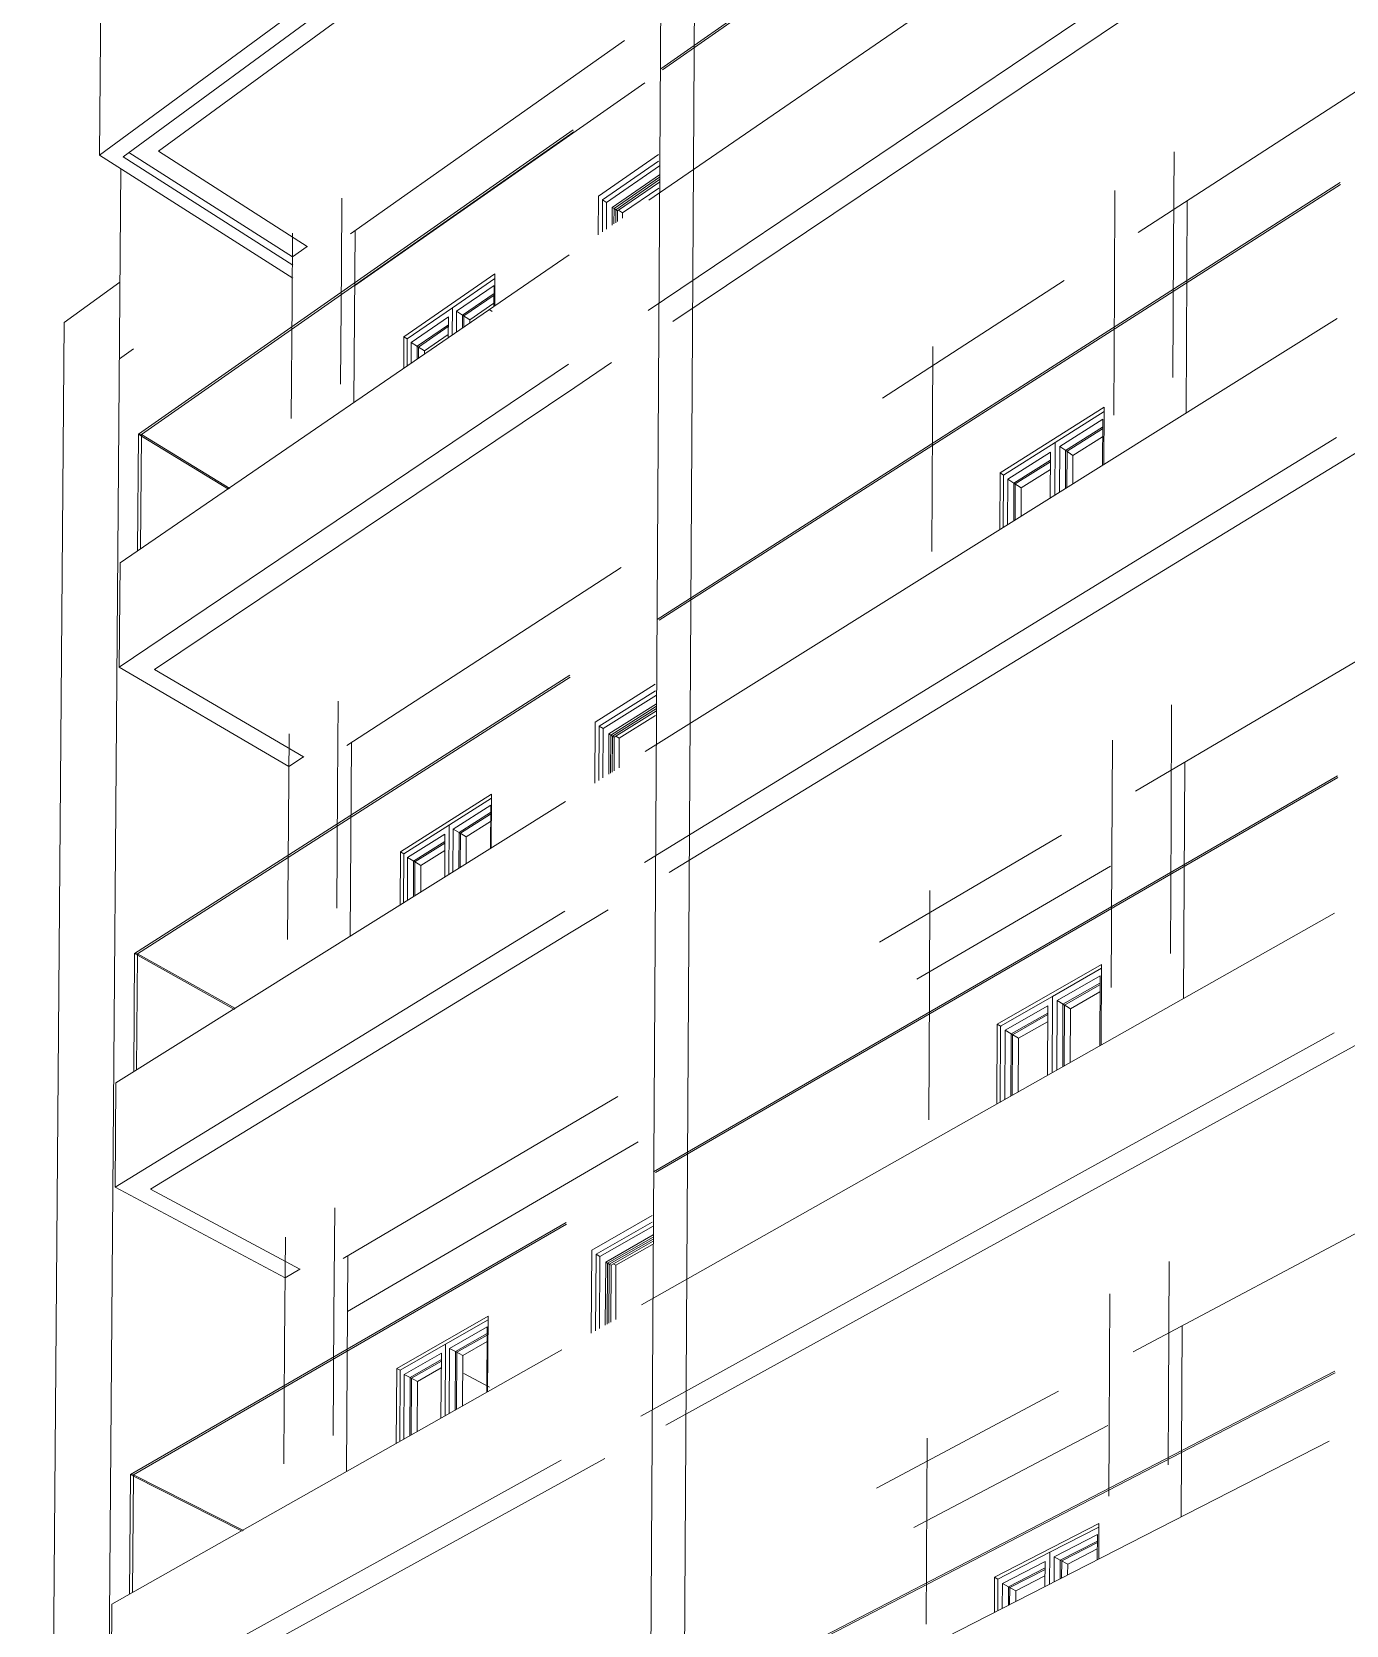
# Model space of a CAD drawing. Header units: metres. Extents: x -144 to 1000, y -717 to 29.
# Drawn here: x 9.938 to 11.863, y -557.088 to -554.755 of the extents above; entities that cross this region are included whole.
import ezdxf

# ---------------------------------------------------------------- set-up
doc = ezdxf.new("R2010")
doc.units = ezdxf.units.M
for name, color, linetype, lineweight in [('A-DOOR-FRAM', 1, 'Continuous', 9), ('A-DOOR-GLAZ', 1, 'Continuous', 9), ('A-FLOR', 2, 'Continuous', 9), ('A-FLOR-HRAL', 1, 'Continuous', 9), ('A-GLAZ', 1, 'Continuous', 9), ('A-WALL', 4, 'Continuous', 9), ('S-BEAM', 1, 'Continuous', 9), ('S-COLS', 7, 'Continuous', 9)]:
    doc.layers.add(name, color=color, linetype=linetype, lineweight=lineweight)

msp = doc.modelspace()

# ---------------------------------------------------------------- linework, layer by layer
at = {"layer": 'A-DOOR-FRAM', "color": 253, "true_color": 0x9c9c9c}
for p, q in [((10.8558, -554.9349), (10.7678, -554.9957)), ((10.7739, -555.0009), (10.8559, -554.9444)), ((10.8575, -554.9513), (10.7797, -555.0048)), ((10.7881, -555.0121), (10.8575, -554.9643)), ((10.7678, -554.9957), (10.7675, -555.0522)), ((10.7736, -555.048), (10.7739, -555.0009)), ((10.7798, -555.0048), (10.7739, -555.0009)), ((10.7797, -555.0048), (10.7795, -555.044)), ((10.7879, -555.0382), (10.7881, -555.0121)), ((10.7881, -555.0121), (10.7907, -555.0138)), ((10.8511, -555.7102), (10.763, -555.7659)), ((10.7691, -555.7715), (10.8512, -555.7197)), ((10.8528, -555.726), (10.7749, -555.7751)), ((10.7833, -555.7829), (10.8528, -555.7391)), ((10.763, -555.7659), (10.7625, -555.8548)), ((10.7686, -555.851), (10.7691, -555.7715)), ((10.775, -555.7751), (10.7691, -555.7715)), ((10.7749, -555.7751), (10.7745, -555.8473)), ((10.7829, -555.842), (10.7833, -555.7829)), ((10.7833, -555.7829), (10.7859, -555.7845)), ((10.8463, -556.488), (10.7582, -556.5386)), ((10.7643, -556.5447), (10.8465, -556.4975)), ((10.848, -556.5033), (10.7701, -556.5479)), ((10.7785, -556.5562), (10.848, -556.5164)), ((10.7582, -556.5386), (10.7574, -556.6601)), ((10.7636, -556.6566), (10.7643, -556.5447)), ((10.7701, -556.5479), (10.7643, -556.5447)), ((10.7701, -556.5479), (10.7695, -556.6533)), ((10.7779, -556.6485), (10.7785, -556.5562)), ((10.7785, -556.5562), (10.7811, -556.5576))]:
    msp.add_line(p, q, dxfattribs=at)
at = {"layer": 'A-DOOR-FRAM', "color": 9, "true_color": 0xbbbbbb}
for p, q in [((10.8574, -554.975), (10.7959, -555.0172)), ((10.8562, -554.9838), (10.8031, -555.0203)), ((10.7907, -555.0138), (10.7959, -555.0172)), ((10.7959, -555.0172), (10.7958, -555.0328)), ((10.8031, -555.0203), (10.7971, -555.0164)), ((10.8031, -555.0203), (10.803, -555.0279)), ((10.8527, -555.7489), (10.7911, -555.7876)), ((10.8515, -555.7559), (10.7983, -555.7893)), ((10.7859, -555.7845), (10.7911, -555.7876)), ((10.7911, -555.7876), (10.7908, -555.8371)), ((10.7983, -555.7893), (10.7933, -555.7863)), ((10.7983, -555.7893), (10.798, -555.8326)), ((10.848, -556.5253), (10.7863, -556.5605)), ((10.8468, -556.5304), (10.7935, -556.5608)), ((10.7811, -556.5576), (10.7863, -556.5605)), ((10.7863, -556.5605), (10.7858, -556.6441)), ((10.7935, -556.5608), (10.7896, -556.5587)), ((10.7935, -556.5608), (10.7931, -556.64))]:
    msp.add_line(p, q, dxfattribs=at)
at = {"layer": 'A-DOOR-GLAZ', "color": 253, "true_color": 0x9c9c9c}
for p, q in [((10.7907, -555.0138), (10.8574, -554.9679)), ((10.7907, -555.0138), (10.7906, -555.0364)), ((10.7859, -555.7845), (10.8527, -555.7424)), ((10.7859, -555.7845), (10.7856, -555.8404)), ((10.7811, -556.5576), (10.848, -556.5194)), ((10.7811, -556.5576), (10.7806, -556.6471))]:
    msp.add_line(p, q, dxfattribs=at)
at = {"layer": 'A-DOOR-GLAZ', "color": 9, "true_color": 0xbbbbbb}
for p, q in [((10.8574, -554.9714), (10.7933, -555.0155)), ((10.7933, -555.0155), (10.7907, -555.0138)), ((10.7932, -555.0346), (10.7933, -555.0155)), ((10.8527, -555.7456), (10.7885, -555.786)), ((10.7885, -555.786), (10.7859, -555.7845)), ((10.7882, -555.8387), (10.7885, -555.786)), ((10.848, -556.5223), (10.7837, -556.5591)), ((10.7837, -556.5591), (10.7811, -556.5576)), ((10.7832, -556.6456), (10.7837, -556.5591))]:
    msp.add_line(p, q, dxfattribs=at)
at = {"layer": 'A-FLOR', "lineweight": 9}
for p, q in [((10.4046, -555.0509), (10.8058, -554.7678)), ((11.5584, -555.049), (11.997, -554.7649)), ((10.3413, -555.0694), (10.3416, -555.0695)), ((11.1837, -555.2916), (11.4497, -555.1194)), ((10.7872, -555.2393), (10.7331, -555.2756)), ((12.0228, -555.2824), (11.8549, -555.385)), ((10.3993, -555.7997), (10.801, -555.5395)), ((11.5545, -555.8667), (11.9939, -555.6077)), ((10.336, -555.8166), (10.3363, -555.8168)), ((11.1793, -556.0879), (11.4457, -555.9309)), ((10.7821, -556.0402), (10.7279, -556.0733)), ((12.0196, -556.16), (11.8512, -556.2527)), ((10.394, -556.5508), (10.7961, -556.3138)), ((11.5507, -556.6873), (11.9907, -556.4536)), ((10.3306, -556.5662), (10.3309, -556.5664)), ((11.1749, -556.8868), (11.4416, -556.7452)), ((10.777, -556.8438), (10.7226, -556.8738))]:
    msp.add_line(p, q, dxfattribs=at)
at = {"layer": 'A-FLOR-HRAL'}
for p, q in [((11.8577, -554.1104), (10.859, -554.8092)), ((10.731, -554.8987), (10.0944, -555.3442)), ((11.8539, -554.9757), (10.8538, -555.6152)), ((10.0931, -555.515), (10.0944, -555.3442)), ((10.7258, -555.697), (10.0886, -556.1045)), ((11.8501, -555.8441), (10.8487, -556.4238)), ((10.0873, -556.2773), (10.0886, -556.1045)), ((10.7205, -556.498), (10.0827, -556.8672)), ((11.8463, -556.7156), (10.8435, -557.2352)), ((10.0814, -557.0421), (10.0827, -556.8672))]:
    msp.add_line(p, q, dxfattribs=at)
at = {"layer": 'A-FLOR-HRAL', "color": 253, "true_color": 0x9c9c9c}
for p, q in [((11.8582, -554.1137), (10.8619, -554.8106)), ((10.7318, -554.9016), (10.0986, -555.3445)), ((11.8544, -554.9787), (10.8567, -555.6164)), ((10.0944, -555.3442), (10.0986, -555.3468)), ((10.0944, -555.3442), (10.0986, -555.3445)), ((10.0986, -555.3445), (10.0973, -555.5121)), ((10.0986, -555.3445), (10.2281, -555.4236)), ((10.7265, -555.6996), (10.0927, -556.1047)), ((11.8506, -555.8468), (10.8516, -556.4249)), ((10.0886, -556.1045), (10.0928, -556.1068)), ((10.0886, -556.1045), (10.0927, -556.1047)), ((10.0927, -556.1047), (10.0914, -556.2747)), ((10.0927, -556.1047), (10.2366, -556.185)), ((10.7212, -556.5004), (10.0869, -556.8674)), ((11.8468, -556.7181), (10.8464, -557.2362)), ((10.0827, -556.8672), (10.0869, -556.8693)), ((10.0827, -556.8672), (10.0869, -556.8674)), ((10.0869, -556.8674), (10.0856, -557.0398)), ((10.0869, -556.8674), (10.2482, -556.9488))]:
    msp.add_line(p, q, dxfattribs=at)
at = {"layer": 'A-FLOR-HRAL', "color": 254, "true_color": 0xd8d8d8}
for p, q in [((10.0986, -555.3468), (10.2264, -555.4248)), ((10.0928, -556.1068), (10.2349, -556.1861)), ((10.0869, -556.8693), (10.2464, -556.9498))]:
    msp.add_line(p, q, dxfattribs=at)
at = {"layer": 'A-GLAZ', "color": 253, "lineweight": 9, "true_color": 0x9c9c9c}
for p, q in [((10.5542, -555.159), (10.6162, -555.1162)), ((10.6151, -555.1263), (10.56, -555.1642)), ((10.6149, -555.1569), (10.6151, -555.1263)), ((10.4878, -555.2047), (10.5542, -555.159)), ((10.5542, -555.159), (10.5539, -555.1988)), ((10.5688, -555.1699), (10.615, -555.1381)), ((10.5482, -555.1724), (10.4936, -555.2099)), ((10.548, -555.2029), (10.5482, -555.1724)), ((10.56, -555.1642), (10.5598, -555.1947)), ((10.5688, -555.1699), (10.56, -555.1642)), ((10.5688, -555.1699), (10.5687, -555.1887)), ((10.4876, -555.2443), (10.4878, -555.2047)), ((10.5024, -555.2155), (10.5481, -555.1841)), ((10.4936, -555.2099), (10.4934, -555.2403)), ((10.503, -555.2159), (10.4936, -555.2099)), ((10.5024, -555.2155), (10.5023, -555.2343)), ((11.4366, -555.3563), (11.5082, -555.311)), ((11.5063, -555.3223), (11.4433, -555.362)), ((11.5059, -555.3896), (11.5063, -555.3223)), ((11.452, -555.3679), (11.5062, -555.3338)), ((11.3608, -555.4041), (11.4366, -555.3563)), ((11.4362, -555.4333), (11.4366, -555.3563)), ((11.4433, -555.362), (11.443, -555.4291)), ((11.4521, -555.3679), (11.4433, -555.362)), ((11.452, -555.3679), (11.4518, -555.4235)), ((11.4297, -555.3705), (11.3674, -555.4098)), ((11.3762, -555.4156), (11.4296, -555.382)), ((11.4294, -555.4375), (11.4297, -555.3705)), ((11.3604, -555.4807), (11.3608, -555.4041)), ((11.3674, -555.4098), (11.3671, -555.4765)), ((11.3762, -555.4156), (11.3674, -555.4098)), ((11.3762, -555.4156), (11.3759, -555.471)), ((10.4827, -555.9584), (10.6112, -555.8772)), ((10.6101, -555.8873), (10.555, -555.9221)), ((10.5637, -555.9273), (10.61, -555.8981)), ((10.6097, -555.9504), (10.6101, -555.8873)), ((10.5491, -555.9165), (10.5486, -555.9887)), ((10.555, -555.9221), (10.5545, -555.985)), ((10.5637, -555.9273), (10.555, -555.9221)), ((10.5637, -555.9273), (10.5634, -555.9794)), ((10.5431, -555.9296), (10.4885, -555.964)), ((10.4972, -555.9691), (10.543, -555.9403)), ((10.5427, -555.9924), (10.5431, -555.9296)), ((10.4822, -556.0302), (10.4827, -555.9584)), ((10.4885, -555.964), (10.4881, -556.0265)), ((10.4973, -555.9691), (10.4885, -555.964)), ((10.4972, -555.9691), (10.4969, -556.021)), ((11.4326, -556.1672), (11.5044, -556.126)), ((11.5024, -556.1372), (11.4394, -556.1733)), ((11.502, -556.2395), (11.5024, -556.1372)), ((11.4481, -556.1787), (11.5023, -556.1477)), ((11.3568, -556.2106), (11.4326, -556.1672)), ((11.4258, -556.1811), (11.3634, -556.2168)), ((11.4253, -556.2828), (11.4258, -556.1811)), ((11.4321, -556.279), (11.4326, -556.1672)), ((11.4394, -556.1733), (11.4389, -556.2752)), ((11.4482, -556.1787), (11.4394, -556.1733)), ((11.4481, -556.1787), (11.4477, -556.2702)), ((11.3722, -556.2221), (11.4257, -556.1915)), ((11.3562, -556.3219), (11.3568, -556.2106)), ((11.3634, -556.2168), (11.3629, -556.3181)), ((11.3722, -556.2221), (11.3634, -556.2168)), ((11.3722, -556.2221), (11.3718, -556.3131)), ((10.544, -556.6764), (10.6062, -556.6407)), ((10.6051, -556.6508), (10.5499, -556.6824)), ((10.6045, -556.7466), (10.6051, -556.6508)), ((10.5587, -556.6871), (10.605, -556.6606)), ((10.4775, -556.7145), (10.544, -556.6764)), ((10.538, -556.6892), (10.4833, -556.7205)), ((10.5373, -556.7845), (10.538, -556.6892)), ((10.5433, -556.7812), (10.544, -556.6764)), ((10.5499, -556.6824), (10.5492, -556.7778)), ((10.5587, -556.6871), (10.5499, -556.6824)), ((10.5587, -556.6871), (10.5581, -556.7728)), ((10.4768, -556.8187), (10.4775, -556.7145)), ((10.4833, -556.7205), (10.4827, -556.8154)), ((10.4921, -556.7251), (10.4833, -556.7205)), ((10.4921, -556.7251), (10.5379, -556.6989)), ((10.4921, -556.7251), (10.4915, -556.8104)), ((11.4287, -556.9809), (11.5006, -556.9439)), ((11.4986, -556.955), (11.4354, -556.9874)), ((11.4984, -556.9917), (11.4986, -556.955)), ((11.4442, -556.9923), (11.4985, -556.9644)), ((11.3527, -557.02), (11.4287, -556.9809)), ((11.4219, -556.9944), (11.3594, -557.0265)), ((11.4217, -557.0309), (11.4219, -556.9944)), ((11.4287, -556.9809), (11.4285, -557.0274)), ((11.4354, -556.9874), (11.4353, -557.024)), ((11.4442, -556.9923), (11.4354, -556.9874)), ((11.4442, -556.9923), (11.4441, -557.0194)), ((11.3525, -557.0663), (11.3527, -557.02)), ((11.3682, -557.0313), (11.4218, -557.0038)), ((11.3594, -557.0265), (11.3592, -557.0628)), ((11.3682, -557.0313), (11.3594, -557.0265)), ((11.3682, -557.0313), (11.3681, -557.0583))]:
    msp.add_line(p, q, dxfattribs=at)
at = {"layer": 'A-GLAZ', "color": 253, "lineweight": 9, "true_color": 0xa1a1a1}
for p, q in [((10.615, -555.1407), (10.5707, -555.1711)), ((10.5795, -555.1767), (10.6149, -555.1524)), ((10.5707, -555.1711), (10.5688, -555.1699)), ((10.5795, -555.1767), (10.5688, -555.1699)), ((10.5706, -555.1874), (10.5707, -555.1711)), ((10.5794, -555.1813), (10.5795, -555.1767)), ((10.548, -555.1867), (10.5043, -555.2168)), ((10.5131, -555.2223), (10.5479, -555.1984)), ((10.5043, -555.2168), (10.5024, -555.2155)), ((10.5131, -555.2223), (10.503, -555.2159)), ((10.5042, -555.2329), (10.5043, -555.2168)), ((10.513, -555.2269), (10.5131, -555.2223)), ((11.5062, -555.3363), (11.454, -555.3692)), ((11.454, -555.3692), (11.452, -555.3679)), ((11.4627, -555.3751), (11.4521, -555.3679)), ((11.4627, -555.3751), (11.5061, -555.3478)), ((11.4296, -555.3845), (11.3782, -555.4169)), ((11.4537, -555.4223), (11.454, -555.3692)), ((11.4625, -555.4168), (11.4627, -555.3751)), ((11.3782, -555.4169), (11.3762, -555.4156)), ((11.3869, -555.4227), (11.3762, -555.4156)), ((11.3869, -555.4227), (11.4296, -555.3959)), ((11.3779, -555.4698), (11.3782, -555.4169)), ((11.3867, -555.4643), (11.3869, -555.4227)), ((10.61, -555.9005), (10.5657, -555.9284)), ((10.5657, -555.9284), (10.5637, -555.9273)), ((10.5744, -555.9336), (10.5637, -555.9273)), ((10.5653, -555.9782), (10.5657, -555.9284)), ((10.5744, -555.9336), (10.6099, -555.9112)), ((10.543, -555.9427), (10.4992, -555.9703)), ((10.5742, -555.9727), (10.5744, -555.9336)), ((10.4992, -555.9703), (10.4972, -555.9691)), ((10.5079, -555.9754), (10.4973, -555.9691)), ((10.4989, -556.0198), (10.4992, -555.9703)), ((10.5077, -556.0143), (10.5079, -555.9754)), ((10.5079, -555.9754), (10.5429, -555.9534)), ((11.5023, -556.15), (11.4501, -556.1799)), ((11.4589, -556.1852), (11.5023, -556.1605)), ((11.4501, -556.1799), (11.4481, -556.1787)), ((11.4589, -556.1852), (11.4482, -556.1787)), ((11.4497, -556.2691), (11.4501, -556.1799)), ((11.4585, -556.2641), (11.4589, -556.1852)), ((11.4257, -556.1938), (11.3742, -556.2233)), ((11.3829, -556.2285), (11.4256, -556.2042)), ((11.3742, -556.2233), (11.3722, -556.2221)), ((11.3829, -556.2285), (11.3722, -556.2221)), ((11.3737, -556.312), (11.3742, -556.2233)), ((11.3825, -556.307), (11.3829, -556.2285)), ((10.605, -556.6628), (10.5606, -556.6881)), ((10.5694, -556.6928), (10.6049, -556.6725)), ((10.5606, -556.6881), (10.5587, -556.6871)), ((10.5694, -556.6928), (10.5587, -556.6871)), ((10.56, -556.7717), (10.5606, -556.6881)), ((10.5689, -556.7667), (10.5694, -556.6928)), ((10.5379, -556.7011), (10.494, -556.7262)), ((10.5028, -556.7308), (10.5374, -556.7111)), ((10.494, -556.7262), (10.4921, -556.7251)), ((10.5028, -556.7308), (10.4921, -556.7251)), ((10.4935, -556.8093), (10.494, -556.7262)), ((10.5023, -556.8043), (10.5028, -556.7308)), ((11.4985, -556.9665), (11.4462, -556.9933)), ((11.455, -556.9981), (11.4984, -556.9759)), ((11.4462, -556.9933), (11.4442, -556.9923)), ((11.455, -556.9981), (11.4442, -556.9923)), ((11.4461, -557.0184), (11.4462, -556.9933)), ((11.4549, -557.0139), (11.455, -556.9981)), ((11.4218, -557.0059), (11.3701, -557.0323)), ((11.3789, -557.0371), (11.4217, -557.0152)), ((11.3701, -557.0323), (11.3682, -557.0313)), ((11.3789, -557.0371), (11.3682, -557.0313)), ((11.37, -557.0573), (11.3701, -557.0323)), ((11.3789, -557.0528), (11.3789, -557.0371))]:
    msp.add_line(p, q, dxfattribs=at)
at = {"layer": 'A-WALL', "lineweight": 9}
for p, q in [((10.9215, -552.4992), (10.8718, -560.8438)), ((10.8215, -560.9336), (10.8724, -552.5419)), ((11.8533, -554.3072), (10.8415, -555.0015)), ((10.0374, -554.9356), (10.8308, -554.3519)), ((10.8308, -554.3814), (10.0719, -554.938)), ((10.7383, -554.4805), (10.1237, -554.9299)), ((10.8405, -555.1632), (11.8526, -554.481)), ((11.8587, -554.5203), (10.8766, -555.1793)), ((10.0392, -554.7018), (10.0374, -554.9356)), ((10.0374, -554.9356), (10.3203, -555.1157)), ((10.3206, -555.0966), (10.0719, -554.938)), ((10.3198, -555.0846), (10.0803, -554.9316)), ((10.1237, -554.9299), (10.3413, -555.0694)), ((10.047, -557.7334), (10.0685, -554.9551)), ((10.7251, -555.0814), (10.0673, -555.5327)), ((10.3198, -555.0846), (10.3413, -555.0694)), ((9.9854, -555.1805), (10.0672, -555.1217)), ((9.9382, -561.1508), (9.9854, -555.1805)), ((11.8495, -555.1747), (10.8363, -555.8087)), ((10.0664, -555.234), (10.087, -555.2194)), ((11.2569, -555.3284), (11.2574, -555.2159)), ((10.0661, -555.6852), (10.724, -555.2417)), ((10.7331, -555.2756), (10.1179, -555.6884)), ((10.8353, -555.9709), (11.8488, -555.3491)), ((11.8549, -555.385), (10.8715, -555.9856)), ((10.0673, -555.5327), (10.0661, -555.6852)), ((10.3144, -555.8306), (10.0661, -555.6852)), ((10.1179, -555.6884), (10.336, -555.8166)), ((10.3144, -555.8306), (10.336, -555.8166)), ((10.7198, -555.8816), (10.0614, -556.2935)), ((11.2525, -556.1571), (11.2533, -556.0121)), ((10.0602, -556.4464), (10.7187, -556.0424)), ((11.8457, -556.0453), (10.8311, -556.6186)), ((10.7279, -556.0733), (10.1121, -556.4494)), ((10.8301, -556.7814), (11.845, -556.2204)), ((11.8512, -556.2527), (10.8664, -556.7946)), ((10.0614, -556.2935), (10.0602, -556.4464)), ((10.309, -556.579), (10.0602, -556.4464)), ((10.1121, -556.4494), (10.3306, -556.5662)), ((10.309, -556.579), (10.3306, -556.5662)), ((11.6226, -556.6491), (11.6214, -556.9285)), ((10.7145, -556.6845), (10.0555, -557.0568)), ((11.2482, -556.9916), (11.2491, -556.8137)), ((11.8381, -556.818), (10.802, -557.3477)), ((10.0543, -557.2102), (10.7134, -556.8459)), ((10.7226, -556.8738), (10.1063, -557.2129)), ((10.0555, -557.0568), (10.0543, -557.2102))]:
    msp.add_line(p, q, dxfattribs=at)
at = {"layer": 'A-WALL', "color": 253, "lineweight": 9, "true_color": 0x9c9c9c}
for p, q in [((10.7678, -554.9957), (10.8558, -554.9349)), ((10.7675, -555.0522), (10.7678, -554.9957)), ((11.6299, -555.0026), (11.6285, -555.3127)), ((10.4116, -555.0462), (10.4098, -555.2974)), ((10.483, -555.2016), (10.6163, -555.1096)), ((10.6163, -555.1096), (10.616, -555.1562)), ((10.4827, -555.2477), (10.483, -555.2016)), ((10.483, -555.2016), (10.4878, -555.2047)), ((11.3559, -555.4008), (11.5083, -555.3046)), ((11.5083, -555.3046), (11.5079, -555.3884)), ((11.2559, -555.5159), (11.2569, -555.3284)), ((11.3555, -555.4838), (11.3559, -555.4008)), ((11.3559, -555.4008), (11.3608, -555.4041)), ((10.763, -555.7659), (10.8511, -555.7102)), ((10.7625, -555.8548), (10.763, -555.7659)), ((10.4063, -555.7953), (10.4043, -556.0787)), ((11.6263, -555.8244), (11.6247, -556.1699)), ((10.4778, -555.9555), (10.6113, -555.8712)), ((10.6113, -555.8712), (10.6108, -555.9497)), ((10.4773, -556.0333), (10.4778, -555.9555)), ((10.4778, -555.9555), (10.4827, -555.9584)), ((11.3519, -556.2077), (11.5044, -556.1202)), ((11.5044, -556.1202), (11.5039, -556.2384)), ((11.2515, -556.3476), (11.2525, -556.1571)), ((11.3513, -556.3246), (11.3519, -556.2077)), ((11.3519, -556.2077), (11.3577, -556.2112)), ((10.7582, -556.5386), (10.8463, -556.488)), ((10.401, -556.5468), (10.3988, -556.8625)), ((10.7574, -556.6601), (10.7582, -556.5386)), ((10.4726, -556.7119), (10.6063, -556.6353)), ((10.6063, -556.6353), (10.6056, -556.746)), ((10.4719, -556.8215), (10.4726, -556.7119)), ((10.4726, -556.7119), (10.4775, -556.7145)), ((11.3478, -557.0173), (11.5006, -556.9386)), ((11.5006, -556.9386), (11.5004, -556.9907)), ((11.2477, -557.086), (11.2482, -556.9916)), ((11.3476, -557.0688), (11.3478, -557.0173)), ((11.3478, -557.0173), (11.3527, -557.02))]:
    msp.add_line(p, q, dxfattribs=at)
at = {"layer": 'S-BEAM', "color": 253, "lineweight": 9, "true_color": 0x9c9c9c}
msp.add_line((10.8358, -554.83), (10.4108, -555.1272), dxfattribs=at)
at = {"layer": 'S-BEAM', "color": 253, "lineweight": 9, "true_color": 0xa1a1a1}
for p, q in [((10.6123, -555.1646), (10.6086, -555.1622)), ((10.6082, -556.739), (10.5706, -556.719))]:
    msp.add_line(p, q, dxfattribs=at)
at = {"layer": 'S-BEAM', "lineweight": 9}
for p, q in [((11.5179, -555.9766), (11.234, -556.1421)), ((10.8262, -556.3799), (10.4003, -556.6283)), ((11.514, -556.7953), (11.2298, -556.9445))]:
    msp.add_line(p, q, dxfattribs=at)
at = {"layer": 'S-COLS', "lineweight": 9}
for p, q in [((11.61, -555.0711), (11.6107, -554.9307)), ((11.5235, -555.1272), (11.5242, -554.9876)), ((10.3914, -555.0996), (10.3921, -554.9986)), ((10.3193, -555.1504), (10.3201, -555.05)), ((10.386, -555.8639), (10.3869, -555.7352)), ((11.6063, -555.9112), (11.6071, -555.7401)), ((10.3139, -555.9106), (10.3148, -555.7826)), ((11.5196, -555.9623), (11.5204, -555.7922)), ((10.3806, -556.6331), (10.3817, -556.4765)), ((10.3084, -556.6756), (10.3095, -556.5198)), ((11.6025, -556.7574), (11.6034, -556.5552)), ((11.5157, -556.8034), (11.5167, -556.6024))]:
    msp.add_line(p, q, dxfattribs=at)
at = {"layer": 'S-COLS', "color": 253, "lineweight": 9, "true_color": 0x9c9c9c}
for p, q in [((11.6092, -555.2612), (11.61, -555.0711)), ((10.3902, -555.2711), (10.3914, -555.0996)), ((11.5226, -555.3162), (11.5235, -555.1272)), ((10.3181, -555.321), (10.3193, -555.1504)), ((10.3848, -556.038), (10.386, -555.8639)), ((10.3126, -556.0837), (10.3139, -555.9106)), ((11.6054, -556.1044), (11.6063, -555.9112)), ((11.5187, -556.1543), (11.5196, -555.9623)), ((10.3793, -556.8099), (10.3806, -556.6331)), ((10.3071, -556.8515), (10.3084, -556.6756)), ((11.6021, -556.8531), (11.6025, -556.7574)), ((11.5153, -556.8985), (11.5157, -556.8034))]:
    msp.add_line(p, q, dxfattribs=at)

doc.saveas('drawing.dxf')
